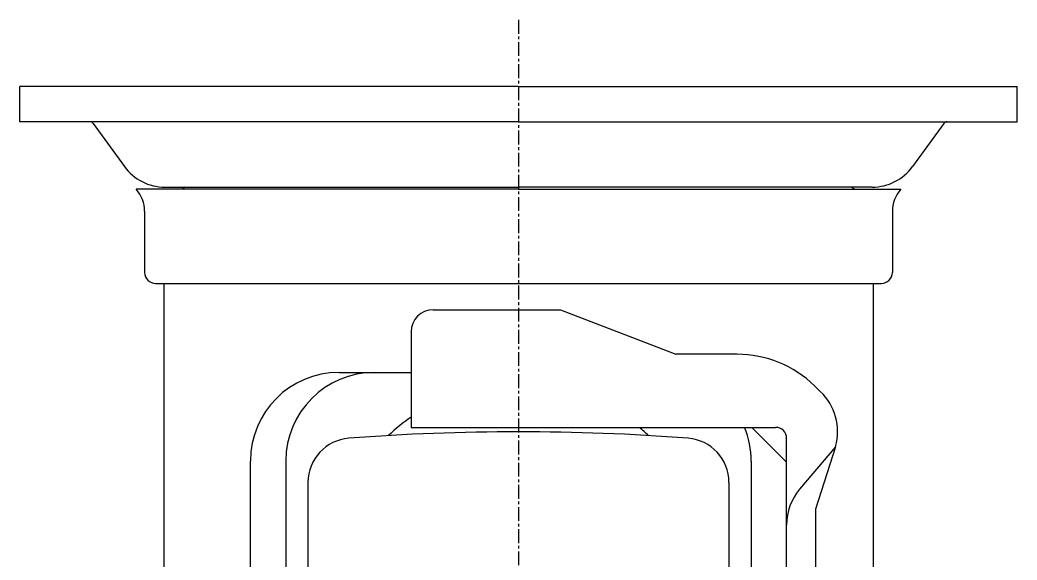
# Model space of a CAD drawing. Extents: x -2982 to -2676, y -545 to -78.
# Drawn here: x -2981.7 to -2891.7, y -301.3 to -252.6 of the extents above; entities that cross this region are included whole.
import ezdxf

# ---------------------------------------------------------------- set-up
doc = ezdxf.new("R2010")
doc.units = 0
doc.linetypes.add('CENTER', pattern=[2, 1.25, -0.25, 0.25, -0.25])
doc.layers.get('0').update_dxf_attribs({"linetype": 'CONTINUOUS'})
doc.layers.add('CENTER', color=1, linetype='CENTER')

msp = doc.modelspace()

# ---------------------------------------------------------------- linework, layer by layer
at = {"color": 7, "linetype": 'CONTINUOUS'}
for p, q in [((-2936.748, -258.559), (-2981.748, -258.559)), ((-2981.748, -261.759), (-2981.748, -258.559)), ((-2936.748, -258.559), (-2891.748, -258.559)), ((-2891.748, -261.759), (-2891.748, -258.559)), ((-2936.748, -261.759), (-2981.748, -261.759)), ((-2936.748, -261.759), (-2891.748, -261.759)), ((-2975.128, -261.925), (-2972.322, -265.799)), ((-2898.367, -261.925), (-2901.173, -265.799)), ((-2936.748, -267.859), (-2971.248, -267.859)), ((-2968.677, -267.659), (-2936.748, -267.659)), ((-2966.831, -267.659), (-2967.09, -267.859)), ((-2904.818, -267.659), (-2936.748, -267.659)), ((-2936.748, -267.859), (-2902.248, -267.859)), ((-2906.664, -267.659), (-2906.405, -267.859)), ((-2970.498, -269.843), (-2970.498, -275.359)), ((-2902.998, -269.859), (-2902.998, -275.359)), ((-2969.498, -276.359), (-2903.998, -276.359)), ((-2968.748, -276.397), (-2968.748, -318.513)), ((-2904.748, -276.397), (-2904.748, -302.526)), ((-2944.448, -278.744), (-2932.948, -278.744)), ((-2932.948, -278.744), (-2922.558, -282.757)), ((-2946.448, -280.744), (-2946.448, -289.357)), ((-2917.023, -282.757), (-2922.558, -282.757)), ((-2952.948, -284.397), (-2946.448, -284.397)), ((-2910.033, -285.605), (-2909.506, -286.121)), ((-2946.448, -289.357), (-2913.548, -289.357)), ((-2912.548, -292.488), (-2915.679, -289.357)), ((-2912.548, -344.257), (-2912.548, -290.357)), ((-2908.139, -291.103), (-2911.372, -294.942)), ((-2908.139, -291.103), (-2909.948, -296.744)), ((-2960.948, -344.257), (-2960.948, -292.397)), ((-2957.748, -292.397), (-2957.748, -344.257)), ((-2915.748, -292.397), (-2915.748, -344.257)), ((-2955.748, -294.331), (-2955.748, -360.182)), ((-2917.748, -294.331), (-2917.748, -360.182)), ((-2909.948, -296.744), (-2909.948, -340.301))]:
    msp.add_line(p, q, dxfattribs=at)
for centre, radius, start, end in [((-2975.452, -262.159), 0.4, 35.91416, 90), ((-2898.043, -262.159), 0.4, 90, 144.08584), ((-2968.677, -263.159), 4.5, 215.91416, 270), ((-2904.818, -263.159), 4.5, 270, 324.08584), ((-2973.498, -269.843), 3, 0, 41.40962), ((-2899.956, -269.859), 3.042, 138.88791, 180), ((-2969.498, -275.359), 1, 180, 270), ((-2903.998, -275.359), 1, 270, 0), ((-2964.748, -276.397), 4, 179.46284, 180), ((-2908.748, -276.397), 4, 0, 0.53716), ((-2944.448, -280.744), 2, 90, 180), ((-2917.023, -292.757), 10, 45.65465, 90), ((-2952.948, -292.397), 8, 90, 180), ((-2949.748, -292.397), 8, 90, 180), ((-2912.951, -289.744), 5, 344.23328, 46.43948), ((-2936.748, -302.397), 17, 124.79126, 133.67713), ((-2936.748, -489.757), 200, 85.61083, 94.38917), ((-2936.748, -302.397), 17, 46.32287, 50.0905), ((-2923.748, -292.397), 8, 0, 22.33368), ((-2913.548, -290.357), 1, 0, 90), ((-2951.748, -294.331), 4, 94.38917, 180), ((-2921.748, -294.331), 4, 0, 85.61083), ((-2907.548, -298.162), 5, 139.89909, 180)]:
    msp.add_arc(centre, radius, start, end, dxfattribs=at)
at = {"layer": 'CENTER', "color": 1, "linetype": 'CENTER'}
msp.add_line((-2936.748, -252.559), (-2936.748, -370.757), dxfattribs=at)

doc.saveas('drawing.dxf')
